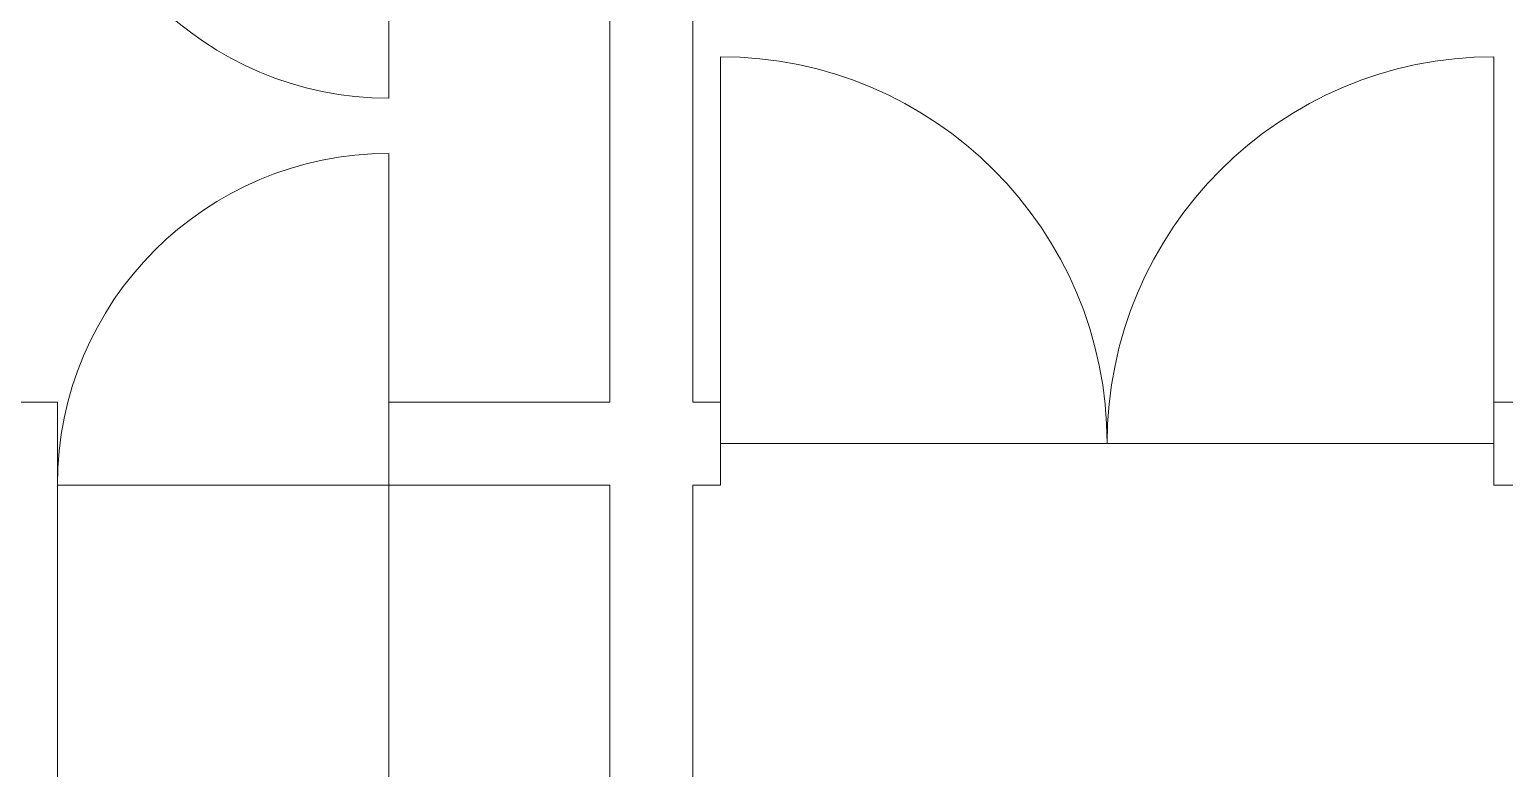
# Model space of a CAD drawing. Header units: millimetres. Extents: x -32 to 1412, y -324 to 2887.
# Drawn here: x 1036.291 to 1038.96, y 2054.396 to 2055.733 of the extents above; entities that cross this region are included whole.
import ezdxf

# ---------------------------------------------------------------- set-up
doc = ezdxf.new("R2010")
doc.units = ezdxf.units.MM
doc.header["$LTSCALE"] = 0.5
doc.layers.add('arquitetura', color=252, linetype='CONTINUOUS', lineweight=5)

msp = doc.modelspace()

# ---------------------------------------------------------------- linework, layer by layer
at = {"layer": 'arquitetura', "color": 252}
for p, q in [((1037.4912, 2055.0591), (1037.4912, 2059.7091)), ((1037.3412, 2055.0591), (1037.3412, 2056.2591)), ((1036.9412, 2056.2091), (1036.9412, 2055.6091)), ((1037.5412, 2054.9091), (1037.5412, 2055.6841)), ((1038.9412, 2054.9091), (1038.9412, 2055.6841)), ((1036.9412, 2054.9091), (1036.9412, 2055.5091)), ((1036.3412, 2055.0591), (1036.1912, 2055.0591)), ((1036.1912, 2055.0591), (1036.3412, 2055.0591)), ((1036.3412, 2053.2091), (1036.3412, 2055.0591)), ((1037.3412, 2055.0591), (1036.9412, 2055.0591)), ((1036.9412, 2054.9091), (1036.9412, 2055.0591)), ((1037.4912, 2055.0591), (1037.5412, 2055.0591)), ((1037.5412, 2054.9091), (1037.5412, 2055.0591)), ((1038.9412, 2054.9091), (1038.9412, 2055.0591)), ((1038.9412, 2055.0591), (1038.9912, 2055.0591)), ((1037.5412, 2054.9841), (1038.9412, 2054.9841)), ((1036.9412, 2054.9091), (1036.3412, 2054.9091)), ((1036.9412, 2054.9091), (1036.9412, 2054.1091)), ((1037.3412, 2054.9091), (1036.9412, 2054.9091)), ((1037.3412, 2053.2091), (1037.3412, 2054.9091)), ((1037.4912, 2053.0591), (1037.4912, 2054.9091)), ((1037.4912, 2054.9091), (1037.5412, 2054.9091)), ((1038.9412, 2054.9091), (1038.9912, 2054.9091))]:
    msp.add_line(p, q, dxfattribs=at)
for centre, radius, start, end in [((1036.9412, 2056.2091), 0.6, 180, 270), ((1037.5412, 2054.9841), 0.7, 0, 90), ((1038.9412, 2054.9841), 0.7, 90, 180), ((1036.9412, 2054.9091), 0.6, 90, 180)]:
    msp.add_arc(centre, radius, start, end, dxfattribs=at)

doc.saveas('drawing.dxf')
